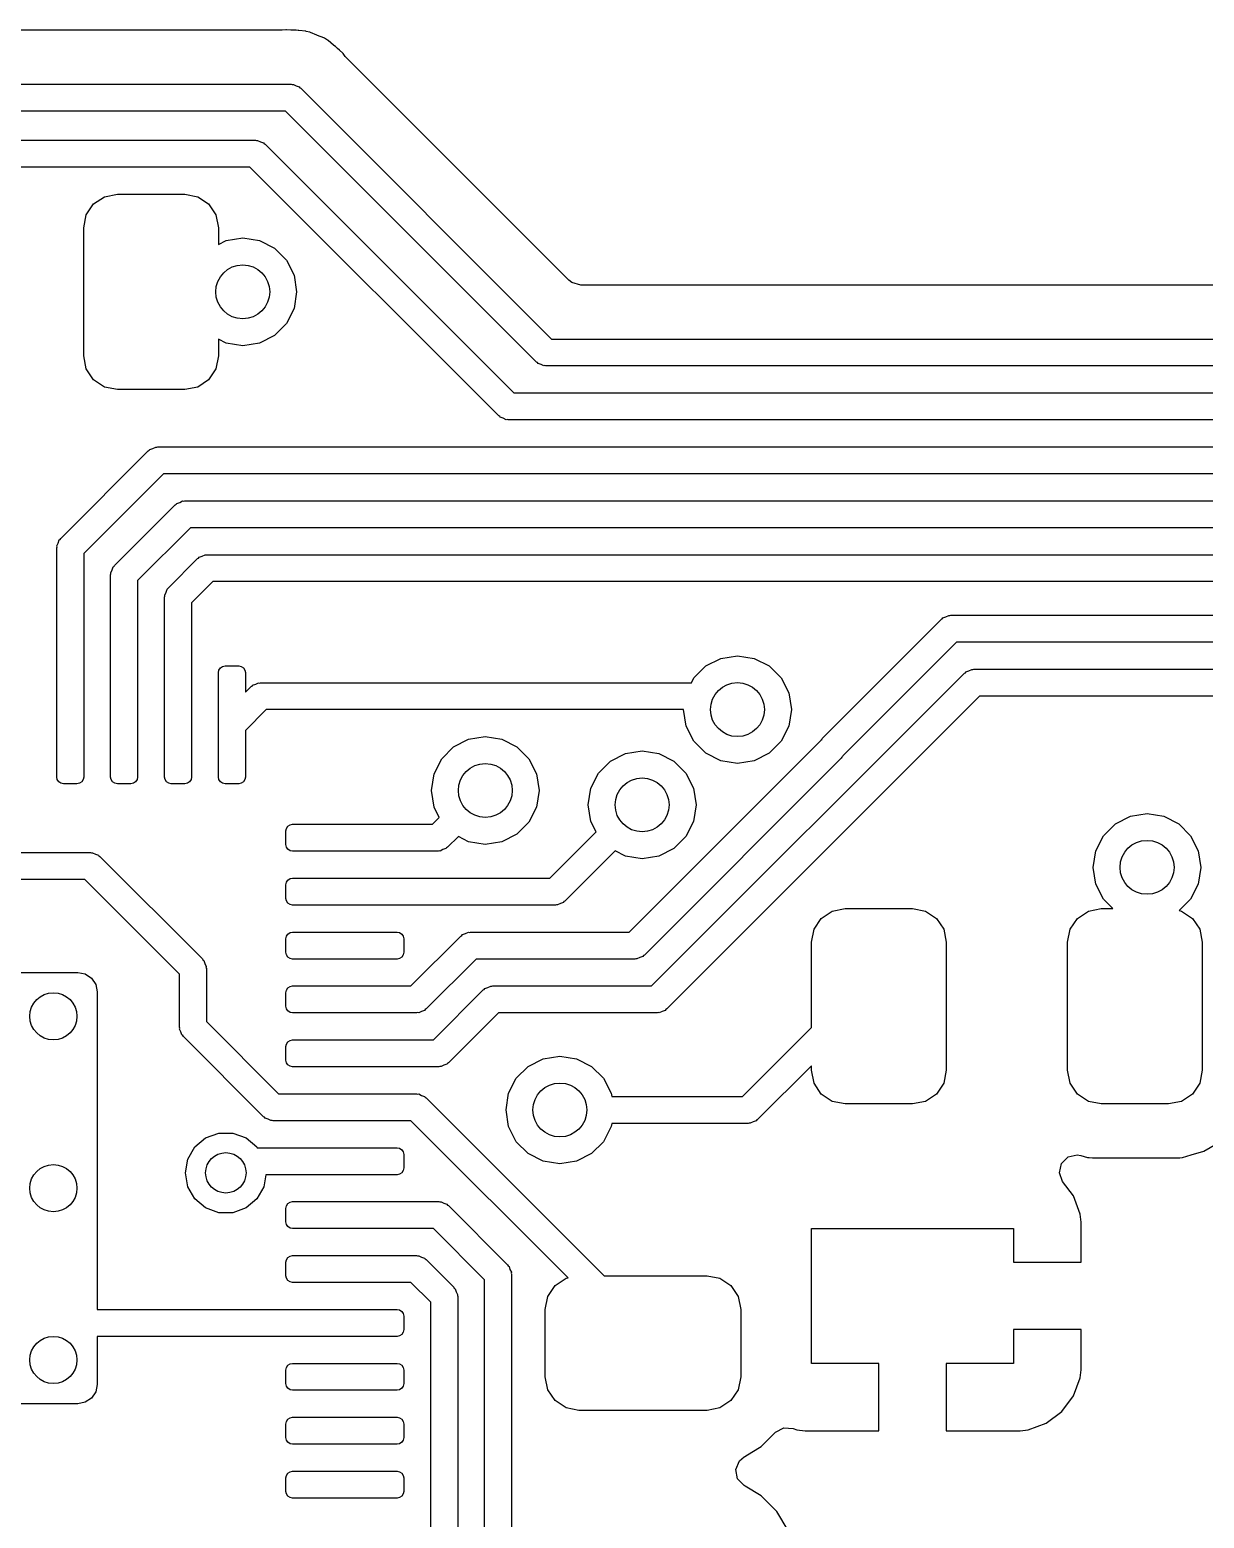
# Model space of a CAD drawing. Extents: x 0.71 to 7.56, y -5.16 to -0.79.
# Drawn here: x 4.2717 to 4.6147, y -1.8917 to -1.4569 of the extents above; entities that cross this region are included whole.
import ezdxf

# ---------------------------------------------------------------- set-up
doc = ezdxf.new("R2010")
doc.units = 0
doc.header["$MEASUREMENT"] = 0
doc.layers.add('BLACK', color=7, linetype='CONTINUOUS')

msp = doc.modelspace()

# ---------------------------------------------------------------- linework, layer by layer
at = {"layer": 'BLACK', "linetype": 'CONTINUOUS'}
for p, q in [((4.34539, -1.45707), (3.91316, -1.45707)), ((4.34643, -1.45696), (4.34539, -1.45707)), ((4.34661, -1.45691), (4.34643, -1.45696)), ((4.34796, -1.45701), (4.34661, -1.45691)), ((4.34661, -1.45691), (4.34661, -1.45691)), ((4.34865, -1.45706), (4.34796, -1.45701)), ((4.34882, -1.45707), (4.34865, -1.45706)), ((4.34944, -1.45707), (4.34882, -1.45707)), ((4.35005, -1.45715), (4.34944, -1.45707)), ((4.35023, -1.45717), (4.35005, -1.45715)), ((4.35226, -1.45732), (4.35023, -1.45717)), ((4.35244, -1.45739), (4.35226, -1.45732)), ((4.35345, -1.45764), (4.35244, -1.45739)), ((4.35364, -1.45767), (4.35345, -1.45764)), ((4.3555, -1.45852), (4.35364, -1.45767)), ((4.35364, -1.45767), (4.35364, -1.45767)), ((4.35566, -1.45859), (4.3555, -1.45852)), ((4.35757, -1.4593), (4.35566, -1.45859)), ((4.35772, -1.45941), (4.35757, -1.4593)), ((4.35757, -1.4593), (4.35757, -1.4593)), ((4.35862, -1.45995), (4.35772, -1.45941)), ((4.35879, -1.46002), (4.35862, -1.45995)), ((4.36034, -1.46136), (4.35879, -1.46002)), ((4.35879, -1.46002), (4.35879, -1.46002)), ((4.35879, -1.46002), (4.35879, -1.46002)), ((4.36047, -1.46147), (4.36034, -1.46136)), ((4.36097, -1.46184), (4.36047, -1.46147)), ((4.36141, -1.46228), (4.36097, -1.46184)), ((4.36097, -1.46184), (4.36097, -1.46184)), ((4.36153, -1.4624), (4.36141, -1.46228)), ((4.36209, -1.46288), (4.36153, -1.4624)), ((4.36308, -1.46374), (4.36209, -1.46288)), ((4.36318, -1.46389), (4.36308, -1.46374)), ((4.36308, -1.46374), (4.36308, -1.46374)), ((4.36383, -1.46471), (4.36318, -1.46389)), ((4.42917, -1.53005), (4.36383, -1.46471)), ((3.91052, -1.47283), (4.34803, -1.47283)), ((4.34803, -1.47283), (4.34833, -1.47293)), ((4.34833, -1.47293), (4.34865, -1.47288)), ((4.34865, -1.47288), (4.34947, -1.4733)), ((4.34947, -1.4733), (4.35035, -1.47359)), ((4.35035, -1.47359), (4.35053, -1.47384)), ((4.35053, -1.47384), (4.35082, -1.47399)), ((4.35082, -1.47399), (4.42407, -1.54724)), ((4.3464, -1.48071), (3.91215, -1.48071)), ((4.41966, -1.55397), (4.3464, -1.48071)), ((4.15098, -1.48917), (4.3376, -1.48917)), ((4.3376, -1.48917), (4.3379, -1.48927)), ((4.3379, -1.48927), (4.33821, -1.48922)), ((4.33821, -1.48922), (4.33904, -1.48964)), ((4.33904, -1.48964), (4.33991, -1.48993)), ((4.33991, -1.48993), (4.3401, -1.49018)), ((4.3401, -1.49018), (4.34038, -1.49033)), ((4.34038, -1.49033), (4.41305, -1.56299)), ((4.33597, -1.49705), (4.15262, -1.49705)), ((4.40863, -1.56971), (4.33597, -1.49705)), ((4.28815, -1.511), (4.29028, -1.5078)), ((4.29028, -1.5078), (4.29348, -1.50567)), ((4.29348, -1.50567), (4.29724, -1.50492)), ((4.29724, -1.50492), (4.31693, -1.50492)), ((4.31693, -1.50492), (4.3207, -1.50567)), ((4.3207, -1.50567), (4.32389, -1.5078)), ((4.32389, -1.5078), (4.32602, -1.511)), ((4.2874, -1.51476), (4.28815, -1.511)), ((4.32602, -1.511), (4.32677, -1.51476)), ((4.2874, -1.55217), (4.2874, -1.51476)), ((4.32677, -1.51476), (4.32677, -1.51962)), ((4.32677, -1.51962), (4.32899, -1.51849)), ((4.32899, -1.51849), (4.33386, -1.51772)), ((4.33386, -1.51772), (4.33872, -1.51849)), ((4.33872, -1.51849), (4.34311, -1.52072)), ((4.34311, -1.52072), (4.3466, -1.52421)), ((4.3466, -1.52421), (4.34884, -1.5286)), ((4.34884, -1.5286), (4.34961, -1.53346)), ((4.42999, -1.5307), (4.42917, -1.53005)), ((4.34961, -1.53346), (4.34884, -1.53833)), ((4.43263, -1.53148), (4.42999, -1.5307)), ((4.75066, -1.53148), (4.43263, -1.53148)), ((4.34884, -1.53833), (4.3466, -1.54272)), ((4.3466, -1.54272), (4.34311, -1.54621)), ((4.32899, -1.54844), (4.32677, -1.54731)), ((4.32677, -1.54731), (4.32677, -1.55217)), ((4.34311, -1.54621), (4.33872, -1.54844)), ((4.42407, -1.54724), (4.77004, -1.54724)), ((4.28815, -1.55593), (4.2874, -1.55217)), ((4.32677, -1.55217), (4.32602, -1.55593)), ((4.33386, -1.54921), (4.32899, -1.54844)), ((4.33872, -1.54844), (4.33386, -1.54921)), ((4.29028, -1.55913), (4.28815, -1.55593)), ((4.32602, -1.55593), (4.32389, -1.55913)), ((4.41994, -1.55411), (4.41966, -1.55397)), ((4.42013, -1.55437), (4.41994, -1.55411)), ((4.421, -1.55465), (4.42013, -1.55437)), ((4.42183, -1.55507), (4.421, -1.55465)), ((4.42214, -1.55502), (4.42183, -1.55507)), ((4.42244, -1.55512), (4.42214, -1.55502)), ((4.77167, -1.55512), (4.42244, -1.55512)), ((4.29348, -1.56126), (4.29028, -1.55913)), ((4.32389, -1.55913), (4.3207, -1.56126)), ((4.29724, -1.56201), (4.29348, -1.56126)), ((4.31693, -1.56201), (4.29724, -1.56201)), ((4.3207, -1.56126), (4.31693, -1.56201)), ((4.41305, -1.56299), (5.20021, -1.56299)), ((4.40892, -1.56986), (4.40863, -1.56971)), ((4.4091, -1.57011), (4.40892, -1.56986)), ((4.40998, -1.5704), (4.4091, -1.57011)), ((4.4108, -1.57082), (4.40998, -1.5704)), ((4.41112, -1.57077), (4.4108, -1.57082)), ((4.41142, -1.57087), (4.41112, -1.57077)), ((5.20184, -1.57087), (4.41142, -1.57087)), ((4.28068, -1.60548), (4.30627, -1.57989)), ((4.30627, -1.57989), (4.30655, -1.57975)), ((4.30655, -1.57975), (4.30674, -1.57949)), ((4.30674, -1.57949), (4.30762, -1.57921)), ((4.30762, -1.57921), (4.30844, -1.57879)), ((4.30844, -1.57879), (4.30875, -1.57884)), ((4.30875, -1.57884), (4.30906, -1.57874)), ((4.30906, -1.57874), (5.20673, -1.57874)), ((4.31069, -1.58661), (4.2874, -1.6099)), ((5.20836, -1.58661), (4.31069, -1.58661)), ((4.29643, -1.61336), (4.31415, -1.59564)), ((4.31415, -1.59564), (4.31443, -1.5955)), ((4.31443, -1.5955), (4.31462, -1.59524)), ((4.31462, -1.59524), (4.31549, -1.59496)), ((4.31549, -1.59496), (4.31631, -1.59454)), ((4.31631, -1.59454), (4.31663, -1.59459)), ((4.31663, -1.59459), (4.31693, -1.59449)), ((4.31693, -1.59449), (5.21326, -1.59449)), ((4.31856, -1.60236), (4.30315, -1.61777)), ((5.21489, -1.60236), (4.31856, -1.60236)), ((4.27953, -1.60827), (4.27963, -1.60797)), ((4.27953, -1.64469), (4.27953, -1.60827)), ((4.27958, -1.60765), (4.27999, -1.60683)), ((4.27963, -1.60797), (4.27958, -1.60765)), ((4.27999, -1.60683), (4.28028, -1.60595)), ((4.28028, -1.60595), (4.28054, -1.60577)), ((4.28054, -1.60577), (4.28068, -1.60548)), ((4.2874, -1.6099), (4.2874, -1.64469)), ((4.31218, -1.61988), (4.32067, -1.61139)), ((4.32067, -1.61139), (4.32095, -1.61125)), ((4.32095, -1.61125), (4.32114, -1.61099)), ((4.32114, -1.61099), (4.32201, -1.6107)), ((4.32201, -1.6107), (4.32284, -1.61028)), ((4.32284, -1.61028), (4.32315, -1.61033)), ((4.32315, -1.61033), (4.32345, -1.61024)), ((4.32345, -1.61024), (5.21978, -1.61024)), ((4.29528, -1.61614), (4.29537, -1.61584)), ((4.29528, -1.64469), (4.29528, -1.61614)), ((4.29532, -1.61553), (4.29574, -1.6147)), ((4.29537, -1.61584), (4.29532, -1.61553)), ((4.29574, -1.6147), (4.29603, -1.61383)), ((4.29603, -1.61383), (4.29628, -1.61364)), ((4.29628, -1.61364), (4.29643, -1.61336)), ((4.30315, -1.61777), (4.30315, -1.64469)), ((4.31107, -1.62205), (4.31149, -1.62123)), ((4.31149, -1.62123), (4.31178, -1.62035)), ((4.31178, -1.62035), (4.31203, -1.62016)), ((4.31203, -1.62016), (4.31218, -1.61988)), ((4.32508, -1.61811), (4.3189, -1.6243)), ((5.22141, -1.61811), (4.32508, -1.61811)), ((4.31102, -1.62266), (4.31112, -1.62236)), ((4.31102, -1.64469), (4.31102, -1.62266)), ((4.31112, -1.62236), (4.31107, -1.62205)), ((4.3189, -1.6243), (4.3189, -1.64469)), ((4.50312, -1.66392), (4.53794, -1.62911)), ((4.53794, -1.62911), (4.53822, -1.62896)), ((4.53822, -1.62896), (4.53841, -1.6287)), ((4.53841, -1.6287), (4.53928, -1.62842)), ((4.53928, -1.62842), (4.54011, -1.628)), ((4.54011, -1.628), (4.54042, -1.62805)), ((4.54042, -1.62805), (4.54072, -1.62795)), ((4.54072, -1.62795), (5.04291, -1.62795)), ((4.54235, -1.63583), (4.50915, -1.66902)), ((5.04128, -1.63583), (4.54235, -1.63583)), ((4.32692, -1.64393), (4.32735, -1.64329)), ((4.32735, -1.64329), (4.32799, -1.64287)), ((4.32799, -1.64287), (4.32874, -1.64272)), ((4.32874, -1.64272), (4.33268, -1.64272)), ((4.33268, -1.64272), (4.33343, -1.64287)), ((4.33343, -1.64287), (4.33407, -1.64329)), ((4.33407, -1.64329), (4.3345, -1.64393)), ((4.46563, -1.64624), (4.46912, -1.64275)), ((4.46912, -1.64275), (4.47351, -1.64052)), ((4.47351, -1.64052), (4.47837, -1.63975)), ((4.47837, -1.63975), (4.48324, -1.64052)), ((4.48324, -1.64052), (4.48763, -1.64275)), ((4.48763, -1.64275), (4.49111, -1.64624)), ((4.27953, -1.6752), (4.27953, -1.64469)), ((4.2874, -1.64469), (4.2874, -1.6752)), ((4.29528, -1.6752), (4.29528, -1.64469)), ((4.30315, -1.64469), (4.30315, -1.6752)), ((4.31102, -1.6752), (4.31102, -1.64469)), ((4.3189, -1.64469), (4.3189, -1.6752)), ((4.32677, -1.64469), (4.32692, -1.64393)), ((4.32677, -1.6752), (4.32677, -1.64469)), ((4.3345, -1.64393), (4.33465, -1.64469)), ((4.33465, -1.64469), (4.33465, -1.65044)), ((4.33764, -1.6481), (4.33846, -1.64769)), ((4.33846, -1.64769), (4.33877, -1.64774)), ((4.33877, -1.64774), (4.33907, -1.64764)), ((4.33907, -1.64764), (4.46492, -1.64764)), ((4.4533, -1.73622), (4.54466, -1.64485)), ((4.46492, -1.64764), (4.46563, -1.64624)), ((4.49111, -1.64624), (4.49335, -1.65063)), ((4.54466, -1.64485), (4.54495, -1.64471)), ((4.54495, -1.64471), (4.54513, -1.64445)), ((4.54513, -1.64445), (4.54601, -1.64417)), ((4.54601, -1.64417), (4.54683, -1.64375)), ((4.54683, -1.64375), (4.54714, -1.6438)), ((4.54714, -1.6438), (4.54745, -1.6437)), ((4.54745, -1.6437), (4.95512, -1.6437)), ((4.33465, -1.65044), (4.33629, -1.64879)), ((4.33629, -1.64879), (4.33657, -1.64865)), ((4.33657, -1.64865), (4.33676, -1.64839)), ((4.33676, -1.64839), (4.33764, -1.6481)), ((4.54908, -1.65157), (4.45771, -1.74294)), ((4.49335, -1.65063), (4.49412, -1.65549)), ((4.95118, -1.65157), (4.54908, -1.65157)), ((4.34071, -1.65551), (4.33465, -1.66157)), ((4.46263, -1.65551), (4.34071, -1.65551)), ((4.46339, -1.66036), (4.46263, -1.65551)), ((4.49412, -1.65549), (4.49335, -1.66036)), ((4.46563, -1.66475), (4.46339, -1.66036)), ((4.49335, -1.66036), (4.49111, -1.66475)), ((4.33465, -1.66157), (4.33465, -1.6752)), ((4.39547, -1.66637), (4.39986, -1.66414)), ((4.39986, -1.66414), (4.40472, -1.66337)), ((4.40472, -1.66337), (4.40959, -1.66414)), ((4.40959, -1.66414), (4.41398, -1.66637)), ((4.44677, -1.72047), (4.50266, -1.66459)), ((4.46912, -1.66824), (4.46563, -1.66475)), ((4.49111, -1.66475), (4.48763, -1.66824)), ((4.50266, -1.66459), (4.50272, -1.66439)), ((4.50272, -1.66439), (4.50298, -1.6642)), ((4.50298, -1.6642), (4.50312, -1.66392)), ((4.39198, -1.66986), (4.39547, -1.66637)), ((4.41398, -1.66637), (4.41746, -1.66986)), ((4.44129, -1.67058), (4.44568, -1.66834)), ((4.44568, -1.66834), (4.45054, -1.66757)), ((4.45054, -1.66757), (4.45541, -1.66834)), ((4.45541, -1.66834), (4.4598, -1.67058)), ((4.47351, -1.67047), (4.46912, -1.66824)), ((4.48763, -1.66824), (4.48324, -1.67047)), ((4.50883, -1.66941), (4.50869, -1.66969)), ((4.50909, -1.66922), (4.50883, -1.66941)), ((4.50915, -1.66902), (4.50909, -1.66922)), ((4.38975, -1.67425), (4.39198, -1.66986)), ((4.41746, -1.66986), (4.4197, -1.67425)), ((4.4378, -1.67406), (4.44129, -1.67058)), ((4.50869, -1.66969), (4.45119, -1.72719)), ((4.4598, -1.67058), (4.46329, -1.67406)), ((4.47837, -1.67124), (4.47351, -1.67047)), ((4.48324, -1.67047), (4.47837, -1.67124)), ((4.27968, -1.67595), (4.27953, -1.6752)), ((4.2801, -1.67659), (4.27968, -1.67595)), ((4.28074, -1.67702), (4.2801, -1.67659)), ((4.2815, -1.67717), (4.28074, -1.67702)), ((4.28543, -1.67717), (4.2815, -1.67717)), ((4.28619, -1.67702), (4.28543, -1.67717)), ((4.28683, -1.67659), (4.28619, -1.67702)), ((4.28725, -1.67595), (4.28683, -1.67659)), ((4.2874, -1.6752), (4.28725, -1.67595)), ((4.29543, -1.67595), (4.29528, -1.6752)), ((4.29585, -1.67659), (4.29543, -1.67595)), ((4.29649, -1.67702), (4.29585, -1.67659)), ((4.29724, -1.67717), (4.29649, -1.67702)), ((4.30118, -1.67717), (4.29724, -1.67717)), ((4.30193, -1.67702), (4.30118, -1.67717)), ((4.30257, -1.67659), (4.30193, -1.67702)), ((4.303, -1.67595), (4.30257, -1.67659)), ((4.30315, -1.6752), (4.303, -1.67595)), ((4.31117, -1.67595), (4.31102, -1.6752)), ((4.3116, -1.67659), (4.31117, -1.67595)), ((4.31224, -1.67702), (4.3116, -1.67659)), ((4.31299, -1.67717), (4.31224, -1.67702)), ((4.31693, -1.67717), (4.31299, -1.67717)), ((4.31768, -1.67702), (4.31693, -1.67717)), ((4.31832, -1.67659), (4.31768, -1.67702)), ((4.31875, -1.67595), (4.31832, -1.67659)), ((4.3189, -1.6752), (4.31875, -1.67595)), ((4.32692, -1.67595), (4.32677, -1.6752)), ((4.32735, -1.67659), (4.32692, -1.67595)), ((4.32799, -1.67702), (4.32735, -1.67659)), ((4.32874, -1.67717), (4.32799, -1.67702)), ((4.33268, -1.67717), (4.32874, -1.67717)), ((4.33343, -1.67702), (4.33268, -1.67717)), ((4.33407, -1.67659), (4.33343, -1.67702)), ((4.3345, -1.67595), (4.33407, -1.67659)), ((4.33465, -1.6752), (4.3345, -1.67595)), ((4.38898, -1.67911), (4.38975, -1.67425)), ((4.4197, -1.67425), (4.42047, -1.67911)), ((4.43557, -1.67845), (4.4378, -1.67406)), ((4.46329, -1.67406), (4.46552, -1.67845)), ((4.38975, -1.68398), (4.38898, -1.67911)), ((4.42047, -1.67911), (4.4197, -1.68398)), ((4.4348, -1.68332), (4.43557, -1.67845)), ((4.46552, -1.67845), (4.46629, -1.68332)), ((4.39128, -1.68699), (4.38975, -1.68398)), ((4.4197, -1.68398), (4.41746, -1.68837)), ((4.43557, -1.68818), (4.4348, -1.68332)), ((4.46629, -1.68332), (4.46552, -1.68818)), ((4.58878, -1.68883), (4.59317, -1.6866)), ((4.59317, -1.6866), (4.59803, -1.68583)), ((4.59803, -1.68583), (4.6029, -1.6866)), ((4.6029, -1.6866), (4.60729, -1.68883)), ((4.34646, -1.69094), (4.34661, -1.69019)), ((4.34646, -1.69488), (4.34646, -1.69094)), ((4.34661, -1.69019), (4.34703, -1.68955)), ((4.34703, -1.68955), (4.34767, -1.68913)), ((4.34767, -1.68913), (4.34843, -1.68898)), ((4.34843, -1.68898), (4.37894, -1.68898)), ((4.37894, -1.68898), (4.38929, -1.68898)), ((4.38929, -1.68898), (4.39128, -1.68699)), ((4.41746, -1.68837), (4.41398, -1.69185)), ((4.42357, -1.70472), (4.4371, -1.69119)), ((4.4371, -1.69119), (4.43557, -1.68818)), ((4.46552, -1.68818), (4.46329, -1.69257)), ((4.58529, -1.69232), (4.58878, -1.68883)), ((4.60729, -1.68883), (4.61077, -1.69232)), ((4.34661, -1.69564), (4.34646, -1.69488)), ((4.34703, -1.69627), (4.34661, -1.69564)), ((4.39685, -1.69256), (4.39371, -1.6957)), ((4.39986, -1.69409), (4.39685, -1.69256)), ((4.40472, -1.69486), (4.39986, -1.69409)), ((4.40959, -1.69409), (4.40472, -1.69486)), ((4.41398, -1.69185), (4.40959, -1.69409)), ((4.46329, -1.69257), (4.4598, -1.69606)), ((4.58305, -1.69671), (4.58529, -1.69232)), ((4.61077, -1.69232), (4.61301, -1.69671)), ((4.14331, -1.69724), (4.28937, -1.69724)), ((4.28937, -1.69724), (4.28967, -1.69734)), ((4.28967, -1.69734), (4.28999, -1.69729)), ((4.28999, -1.69729), (4.29081, -1.69771)), ((4.29081, -1.69771), (4.29168, -1.698)), ((4.29168, -1.698), (4.29187, -1.69825)), ((4.29187, -1.69825), (4.29215, -1.6984)), ((4.29215, -1.6984), (4.32208, -1.72832)), ((4.34767, -1.6967), (4.34703, -1.69627)), ((4.34843, -1.69685), (4.34767, -1.6967)), ((4.36368, -1.69685), (4.34843, -1.69685)), ((4.39093, -1.69685), (4.36368, -1.69685)), ((4.39123, -1.69675), (4.39093, -1.69685)), ((4.39154, -1.6968), (4.39123, -1.69675)), ((4.39236, -1.69638), (4.39154, -1.6968)), ((4.39324, -1.6961), (4.39236, -1.69638)), ((4.39343, -1.69584), (4.39324, -1.6961)), ((4.39371, -1.6957), (4.39343, -1.69584)), ((4.44267, -1.69676), (4.42799, -1.71145)), ((4.44568, -1.6983), (4.44267, -1.69676)), ((4.45054, -1.69907), (4.44568, -1.6983)), ((4.45541, -1.6983), (4.45054, -1.69907)), ((4.4598, -1.69606), (4.45541, -1.6983)), ((4.58228, -1.70157), (4.58305, -1.69671)), ((4.61301, -1.69671), (4.61378, -1.70157)), ((4.58305, -1.70644), (4.58228, -1.70157)), ((4.61378, -1.70157), (4.61301, -1.70644)), ((4.28774, -1.70512), (4.14724, -1.70512)), ((4.31535, -1.73273), (4.28774, -1.70512)), ((4.34646, -1.70669), (4.34661, -1.70594)), ((4.34646, -1.71063), (4.34646, -1.70669)), ((4.34661, -1.70594), (4.34703, -1.7053)), ((4.34703, -1.7053), (4.34767, -1.70487)), ((4.34767, -1.70487), (4.34843, -1.70472)), ((4.34843, -1.70472), (4.37894, -1.70472)), ((4.37894, -1.70472), (4.42357, -1.70472)), ((4.58529, -1.71083), (4.58305, -1.70644)), ((4.61301, -1.70644), (4.61077, -1.71083)), ((4.34661, -1.71138), (4.34646, -1.71063)), ((4.34703, -1.71202), (4.34661, -1.71138)), ((4.34767, -1.71245), (4.34703, -1.71202)), ((4.34843, -1.7126), (4.34767, -1.71245)), ((4.36368, -1.7126), (4.34843, -1.7126)), ((4.4252, -1.7126), (4.36368, -1.7126)), ((4.4255, -1.7125), (4.4252, -1.7126)), ((4.42582, -1.71255), (4.4255, -1.7125)), ((4.42664, -1.71213), (4.42582, -1.71255)), ((4.42752, -1.71185), (4.42664, -1.71213)), ((4.4277, -1.71159), (4.42752, -1.71185)), ((4.42799, -1.71145), (4.4277, -1.71159)), ((4.58804, -1.71358), (4.58529, -1.71083)), ((4.61077, -1.71083), (4.60741, -1.71419)), ((4.50075, -1.71966), (4.50288, -1.71647)), ((4.50288, -1.71647), (4.50608, -1.71433)), ((4.50608, -1.71433), (4.50984, -1.71358)), ((4.50984, -1.71358), (4.52953, -1.71358)), ((4.52953, -1.71358), (4.53329, -1.71433)), ((4.53329, -1.71433), (4.53649, -1.71647)), ((4.53649, -1.71647), (4.53862, -1.71966)), ((4.57555, -1.71966), (4.57769, -1.71647)), ((4.57769, -1.71647), (4.58088, -1.71433)), ((4.58088, -1.71433), (4.58465, -1.71358)), ((4.58465, -1.71358), (4.58804, -1.71358)), ((4.60741, -1.71419), (4.6081, -1.71433)), ((4.6081, -1.71433), (4.61129, -1.71647)), ((4.61129, -1.71647), (4.61342, -1.71966)), ((4.34646, -1.72244), (4.34661, -1.72169)), ((4.34661, -1.72169), (4.34703, -1.72105)), ((4.34703, -1.72105), (4.34767, -1.72062)), ((4.34767, -1.72062), (4.34843, -1.72047)), ((4.34843, -1.72047), (4.37894, -1.72047)), ((4.37894, -1.72047), (4.37969, -1.72062)), ((4.37969, -1.72062), (4.38033, -1.72105)), ((4.38033, -1.72105), (4.38076, -1.72169)), ((4.38076, -1.72169), (4.38091, -1.72244)), ((4.38301, -1.73622), (4.39761, -1.72163)), ((4.39761, -1.72163), (4.39789, -1.72148)), ((4.39789, -1.72148), (4.39808, -1.72122)), ((4.39808, -1.72122), (4.39896, -1.72094)), ((4.39896, -1.72094), (4.39978, -1.72052)), ((4.39978, -1.72052), (4.40009, -1.72057)), ((4.40009, -1.72057), (4.40039, -1.72047)), ((4.40039, -1.72047), (4.44677, -1.72047)), ((4.5, -1.72343), (4.50075, -1.71966)), ((4.53862, -1.71966), (4.53937, -1.72343)), ((4.5748, -1.72343), (4.57555, -1.71966)), ((4.61342, -1.71966), (4.61417, -1.72343)), ((4.34646, -1.72638), (4.34646, -1.72244)), ((4.38091, -1.72244), (4.38091, -1.72638)), ((4.5, -1.74837), (4.5, -1.72343)), ((4.53937, -1.72343), (4.53937, -1.76083)), ((4.5748, -1.76083), (4.5748, -1.72343)), ((4.61417, -1.72343), (4.61417, -1.76083)), ((4.32208, -1.72832), (4.32222, -1.7286)), ((4.32222, -1.7286), (4.32248, -1.72879)), ((4.32248, -1.72879), (4.32276, -1.72967)), ((4.32276, -1.72967), (4.32318, -1.73049)), ((4.34661, -1.72713), (4.34646, -1.72638)), ((4.34703, -1.72777), (4.34661, -1.72713)), ((4.34767, -1.7282), (4.34703, -1.72777)), ((4.34843, -1.72835), (4.34767, -1.7282)), ((4.37894, -1.72835), (4.34843, -1.72835)), ((4.37969, -1.7282), (4.37894, -1.72835)), ((4.38033, -1.72777), (4.37969, -1.7282)), ((4.38076, -1.72713), (4.38033, -1.72777)), ((4.38091, -1.72638), (4.38076, -1.72713)), ((4.40202, -1.72835), (4.38743, -1.74294)), ((4.4484, -1.72835), (4.40202, -1.72835)), ((4.44871, -1.72825), (4.4484, -1.72835)), ((4.44902, -1.7283), (4.44871, -1.72825)), ((4.44984, -1.72788), (4.44902, -1.7283)), ((4.45072, -1.72759), (4.44984, -1.72788)), ((4.4509, -1.72734), (4.45072, -1.72759)), ((4.45119, -1.72719), (4.4509, -1.72734)), ((4.17102, -1.73228), (4.28567, -1.73228)), ((4.28567, -1.73228), (4.28784, -1.73272)), ((4.28784, -1.73272), (4.28968, -1.73394)), ((4.28968, -1.73394), (4.29091, -1.73578)), ((4.31535, -1.74823), (4.31535, -1.73273)), ((4.32318, -1.73049), (4.32313, -1.7308)), ((4.32313, -1.7308), (4.32323, -1.7311)), ((4.32323, -1.7311), (4.32323, -1.7466)), ((4.29091, -1.73578), (4.29134, -1.73795)), ((4.29134, -1.73795), (4.29134, -1.83071)), ((4.34646, -1.73819), (4.34661, -1.73744)), ((4.34646, -1.74213), (4.34646, -1.73819)), ((4.34661, -1.73744), (4.34703, -1.7368)), ((4.34703, -1.7368), (4.34767, -1.73637)), ((4.34767, -1.73637), (4.34843, -1.73622)), ((4.34843, -1.73622), (4.37894, -1.73622)), ((4.37894, -1.73622), (4.38301, -1.73622)), ((4.38954, -1.75197), (4.40413, -1.73737)), ((4.40413, -1.73737), (4.40441, -1.73723)), ((4.40441, -1.73723), (4.4046, -1.73697)), ((4.4046, -1.73697), (4.40548, -1.73669)), ((4.40548, -1.73669), (4.4063, -1.73627)), ((4.4063, -1.73627), (4.40661, -1.73632)), ((4.40661, -1.73632), (4.40692, -1.73622)), ((4.40692, -1.73622), (4.4533, -1.73622)), ((4.34661, -1.74288), (4.34646, -1.74213)), ((4.34703, -1.74352), (4.34661, -1.74288)), ((4.38696, -1.74334), (4.38608, -1.74363)), ((4.38715, -1.74309), (4.38696, -1.74334)), ((4.38743, -1.74294), (4.38715, -1.74309)), ((4.45724, -1.74334), (4.45636, -1.74363)), ((4.45743, -1.74309), (4.45724, -1.74334)), ((4.45771, -1.74294), (4.45743, -1.74309)), ((4.32323, -1.7466), (4.34435, -1.76772)), ((4.34767, -1.74394), (4.34703, -1.74352)), ((4.34843, -1.74409), (4.34767, -1.74394)), ((4.36368, -1.74409), (4.34843, -1.74409)), ((4.38464, -1.74409), (4.36368, -1.74409)), ((4.38495, -1.744), (4.38464, -1.74409)), ((4.38526, -1.74405), (4.38495, -1.744)), ((4.38608, -1.74363), (4.38526, -1.74405)), ((4.40855, -1.74409), (4.39395, -1.75869)), ((4.45493, -1.74409), (4.40855, -1.74409)), ((4.45523, -1.744), (4.45493, -1.74409)), ((4.45554, -1.74405), (4.45523, -1.744)), ((4.45636, -1.74363), (4.45554, -1.74405)), ((4.31545, -1.74853), (4.31535, -1.74823)), ((4.3154, -1.74884), (4.31545, -1.74853)), ((4.31582, -1.74966), (4.3154, -1.74884)), ((4.31611, -1.75054), (4.31582, -1.74966)), ((4.31636, -1.75073), (4.31611, -1.75054)), ((4.31651, -1.75101), (4.31636, -1.75073)), ((4.33993, -1.77444), (4.31651, -1.75101)), ((4.34703, -1.75255), (4.34767, -1.75212)), ((4.34767, -1.75212), (4.34843, -1.75197)), ((4.34843, -1.75197), (4.37894, -1.75197)), ((4.37894, -1.75197), (4.38954, -1.75197)), ((4.47987, -1.7685), (4.5, -1.74837)), ((4.34646, -1.75394), (4.34661, -1.75318)), ((4.34646, -1.75787), (4.34646, -1.75394)), ((4.34661, -1.75318), (4.34703, -1.75255)), ((4.34661, -1.75863), (4.34646, -1.75787)), ((4.34703, -1.75927), (4.34661, -1.75863)), ((4.34767, -1.75969), (4.34703, -1.75927)), ((4.34843, -1.75984), (4.34767, -1.75969)), ((4.36368, -1.75984), (4.34843, -1.75984)), ((4.39117, -1.75984), (4.36368, -1.75984)), ((4.39147, -1.75974), (4.39117, -1.75984)), ((4.39178, -1.75979), (4.39147, -1.75974)), ((4.39261, -1.75938), (4.39178, -1.75979)), ((4.39348, -1.75909), (4.39261, -1.75938)), ((4.39367, -1.75883), (4.39348, -1.75909)), ((4.39395, -1.75869), (4.39367, -1.75883)), ((4.41378, -1.76318), (4.41726, -1.7597)), ((4.41726, -1.7597), (4.42165, -1.75746)), ((4.42165, -1.75746), (4.42652, -1.75669)), ((4.42652, -1.75669), (4.43139, -1.75746)), ((4.43139, -1.75746), (4.43578, -1.7597)), ((4.43578, -1.7597), (4.43926, -1.76318)), ((4.5, -1.7595), (4.48428, -1.77522)), ((4.5, -1.76083), (4.5, -1.7595)), ((4.50075, -1.76459), (4.5, -1.76083)), ((4.53937, -1.76083), (4.53862, -1.76459)), ((4.57555, -1.76459), (4.5748, -1.76083)), ((4.61417, -1.76083), (4.61342, -1.76459)), ((4.41154, -1.76757), (4.41378, -1.76318)), ((4.43926, -1.76318), (4.4415, -1.76757)), ((4.50288, -1.76779), (4.50075, -1.76459)), ((4.53862, -1.76459), (4.53649, -1.76779)), ((4.57769, -1.76779), (4.57555, -1.76459)), ((4.61342, -1.76459), (4.61129, -1.76779)), ((4.34435, -1.76772), (4.36368, -1.76772)), ((4.36368, -1.76772), (4.37894, -1.76772)), ((4.37894, -1.76772), (4.38464, -1.76772)), ((4.38464, -1.76772), (4.38495, -1.76781)), ((4.38495, -1.76781), (4.38526, -1.76777)), ((4.38526, -1.76777), (4.38608, -1.76818)), ((4.38608, -1.76818), (4.38696, -1.76847)), ((4.38696, -1.76847), (4.38715, -1.76873)), ((4.38715, -1.76873), (4.38743, -1.76887)), ((4.38743, -1.76887), (4.43943, -1.82087)), ((4.41077, -1.77244), (4.41154, -1.76757)), ((4.4415, -1.76757), (4.44164, -1.7685)), ((4.44164, -1.7685), (4.47987, -1.7685)), ((4.50608, -1.76992), (4.50288, -1.76779)), ((4.53649, -1.76779), (4.53329, -1.76992)), ((4.58088, -1.76992), (4.57769, -1.76779)), ((4.61129, -1.76779), (4.6081, -1.76992)), ((4.41154, -1.77731), (4.41077, -1.77244)), ((4.50984, -1.77067), (4.50608, -1.76992)), ((4.52953, -1.77067), (4.50984, -1.77067)), ((4.53329, -1.76992), (4.52953, -1.77067)), ((4.58465, -1.77067), (4.58088, -1.76992)), ((4.60433, -1.77067), (4.58465, -1.77067)), ((4.6081, -1.76992), (4.60433, -1.77067)), ((4.34022, -1.77458), (4.33993, -1.77444)), ((4.3404, -1.77484), (4.34022, -1.77458)), ((4.34128, -1.77512), (4.3404, -1.77484)), ((4.3421, -1.77554), (4.34128, -1.77512)), ((4.34242, -1.77549), (4.3421, -1.77554)), ((4.34272, -1.77559), (4.34242, -1.77549)), ((4.34843, -1.77559), (4.34272, -1.77559)), ((4.36368, -1.77559), (4.34843, -1.77559)), ((4.38301, -1.77559), (4.36368, -1.77559)), ((4.42892, -1.8215), (4.38301, -1.77559)), ((4.41378, -1.7817), (4.41154, -1.77731)), ((4.4415, -1.77731), (4.43926, -1.7817)), ((4.44164, -1.77638), (4.4415, -1.77731)), ((4.4815, -1.77638), (4.44164, -1.77638)), ((4.4818, -1.77628), (4.4815, -1.77638)), ((4.48211, -1.77633), (4.4818, -1.77628)), ((4.48293, -1.77591), (4.48211, -1.77633)), ((4.48381, -1.77563), (4.48293, -1.77591)), ((4.484, -1.77537), (4.48381, -1.77563)), ((4.48428, -1.77522), (4.484, -1.77537)), ((4.31988, -1.78322), (4.32303, -1.78058)), ((4.32303, -1.78058), (4.32688, -1.77918)), ((4.32688, -1.77918), (4.33098, -1.77918)), ((4.33098, -1.77918), (4.33484, -1.78058)), ((4.33484, -1.78058), (4.33798, -1.78322)), ((4.41726, -1.78518), (4.41378, -1.7817)), ((4.43926, -1.7817), (4.43578, -1.78518)), ((4.61458, -1.78452), (4.6195, -1.78161)), ((4.31712, -1.79081), (4.31783, -1.78677)), ((4.31783, -1.78677), (4.31988, -1.78322)), ((4.33798, -1.78322), (4.33812, -1.78346)), ((4.33812, -1.78346), (4.36368, -1.78346)), ((4.36368, -1.78346), (4.37894, -1.78346)), ((4.37894, -1.78346), (4.37969, -1.78361)), ((4.37969, -1.78361), (4.38033, -1.78404)), ((4.38033, -1.78404), (4.38076, -1.78468)), ((4.38076, -1.78468), (4.38091, -1.78543)), ((4.38091, -1.78543), (4.38091, -1.78937)), ((4.42165, -1.78742), (4.41726, -1.78518)), ((4.43578, -1.78518), (4.43139, -1.78742)), ((4.573, -1.7881), (4.57494, -1.78616)), ((4.57494, -1.78616), (4.57763, -1.78557)), ((4.57763, -1.78557), (4.57864, -1.78575)), ((4.57864, -1.78575), (4.58061, -1.78632)), ((4.58061, -1.78632), (4.58109, -1.78636)), ((4.58109, -1.78636), (4.58206, -1.78644)), ((4.58206, -1.78644), (4.58206, -1.78644)), ((4.58206, -1.78644), (4.60692, -1.78644)), ((4.60692, -1.78644), (4.60764, -1.78638)), ((4.60764, -1.78638), (4.60837, -1.78632)), ((4.60837, -1.78632), (4.61096, -1.78557)), ((4.60837, -1.78632), (4.60837, -1.78632)), ((4.60837, -1.78632), (4.60837, -1.78632)), ((4.61096, -1.78557), (4.61458, -1.78452)), ((4.31783, -1.79485), (4.31712, -1.79081)), ((4.37969, -1.79119), (4.37894, -1.79134)), ((4.38033, -1.79076), (4.37969, -1.79119)), ((4.38076, -1.79012), (4.38033, -1.79076)), ((4.38091, -1.78937), (4.38076, -1.79012)), ((4.42652, -1.78819), (4.42165, -1.78742)), ((4.43139, -1.78742), (4.42652, -1.78819)), ((4.57241, -1.79079), (4.573, -1.7881)), ((4.57337, -1.79337), (4.57241, -1.79079)), ((4.31988, -1.7984), (4.31783, -1.79485)), ((4.34003, -1.79485), (4.33798, -1.7984)), ((4.34065, -1.79134), (4.34003, -1.79485)), ((4.34843, -1.79134), (4.34065, -1.79134)), ((4.37894, -1.79134), (4.34843, -1.79134)), ((4.57651, -1.79756), (4.57337, -1.79337)), ((4.32303, -1.80104), (4.31988, -1.7984)), ((4.33798, -1.7984), (4.33484, -1.80104)), ((4.34661, -1.80043), (4.34703, -1.79979)), ((4.34703, -1.79979), (4.34767, -1.79936)), ((4.34767, -1.79936), (4.34843, -1.79921)), ((4.34843, -1.79921), (4.37894, -1.79921)), ((4.37894, -1.79921), (4.39117, -1.79921)), ((4.39117, -1.79921), (4.39147, -1.79931)), ((4.39147, -1.79931), (4.39178, -1.79926)), ((4.39178, -1.79926), (4.3926, -1.79968)), ((4.3926, -1.79968), (4.39348, -1.79996)), ((4.39348, -1.79996), (4.39367, -1.80022)), ((4.57849, -1.80286), (4.57651, -1.79756)), ((4.57651, -1.79756), (4.57651, -1.79756)), ((4.32688, -1.80244), (4.32303, -1.80104)), ((4.33098, -1.80244), (4.32688, -1.80244)), ((4.33484, -1.80104), (4.33098, -1.80244)), ((4.34646, -1.80118), (4.34661, -1.80043)), ((4.34646, -1.80512), (4.34646, -1.80118)), ((4.39367, -1.80022), (4.39395, -1.80037)), ((4.39395, -1.80037), (4.41125, -1.81766)), ((4.57874, -1.8052), (4.57849, -1.80286)), ((4.57849, -1.80286), (4.57849, -1.80286)), ((4.34661, -1.80587), (4.34646, -1.80512)), ((4.34703, -1.80651), (4.34661, -1.80587)), ((4.34767, -1.80694), (4.34703, -1.80651)), ((4.34843, -1.80709), (4.34767, -1.80694)), ((4.36368, -1.80709), (4.34843, -1.80709)), ((4.38954, -1.80709), (4.36368, -1.80709)), ((4.40453, -1.82208), (4.38954, -1.80709)), ((4.5, -1.84646), (4.5, -1.80709)), ((4.5, -1.80709), (4.55906, -1.80709)), ((4.55906, -1.80709), (4.55906, -1.81693)), ((4.57874, -1.81693), (4.57874, -1.8052)), ((4.57874, -1.8052), (4.57874, -1.8052)), ((4.34646, -1.81693), (4.34661, -1.81618)), ((4.34646, -1.82087), (4.34646, -1.81693)), ((4.34661, -1.81618), (4.34703, -1.81554)), ((4.34703, -1.81554), (4.34767, -1.81511)), ((4.34767, -1.81511), (4.34843, -1.81496)), ((4.34843, -1.81496), (4.37894, -1.81496)), ((4.37894, -1.81496), (4.38464, -1.81496)), ((4.38464, -1.81496), (4.38495, -1.81506)), ((4.38495, -1.81506), (4.38526, -1.81501)), ((4.38526, -1.81501), (4.38608, -1.81543)), ((4.38608, -1.81543), (4.38696, -1.81571)), ((4.38696, -1.81571), (4.38715, -1.81597)), ((4.38715, -1.81597), (4.38743, -1.81611)), ((4.38743, -1.81611), (4.3955, -1.82419)), ((4.55906, -1.81693), (4.57874, -1.81693)), ((4.34661, -1.82162), (4.34646, -1.82087)), ((4.34703, -1.82226), (4.34661, -1.82162)), ((4.41125, -1.81766), (4.41139, -1.81795)), ((4.41139, -1.81795), (4.41165, -1.81813)), ((4.41165, -1.81813), (4.41193, -1.81901)), ((4.41193, -1.81901), (4.41235, -1.81983)), ((4.41235, -1.81983), (4.4123, -1.82014)), ((4.4123, -1.82014), (4.4124, -1.82045)), ((4.4124, -1.82045), (4.4124, -1.94227)), ((4.42513, -1.82375), (4.42832, -1.82162)), ((4.42832, -1.82162), (4.42892, -1.8215)), ((4.43943, -1.82087), (4.46949, -1.82087)), ((4.46949, -1.82087), (4.47325, -1.82162)), ((4.47325, -1.82162), (4.47645, -1.82375)), ((4.34767, -1.82268), (4.34703, -1.82226)), ((4.34843, -1.82283), (4.34767, -1.82268)), ((4.36368, -1.82283), (4.34843, -1.82283)), ((4.38301, -1.82283), (4.36368, -1.82283)), ((4.38878, -1.8286), (4.38301, -1.82283)), ((4.3955, -1.82419), (4.39564, -1.82447)), ((4.39564, -1.82447), (4.3959, -1.82466)), ((4.3959, -1.82466), (4.39619, -1.82553)), ((4.39619, -1.82553), (4.39661, -1.82635)), ((4.40453, -1.9439), (4.40453, -1.82208)), ((4.42299, -1.82694), (4.42513, -1.82375)), ((4.47645, -1.82375), (4.47858, -1.82694)), ((4.38878, -1.96555), (4.38878, -1.8286)), ((4.39661, -1.82635), (4.39656, -1.82667)), ((4.39656, -1.82667), (4.39665, -1.82697)), ((4.39665, -1.82697), (4.39665, -1.96392)), ((4.42224, -1.83071), (4.42299, -1.82694)), ((4.47858, -1.82694), (4.47933, -1.83071)), ((4.29134, -1.83071), (4.36368, -1.83071)), ((4.36368, -1.83071), (4.37894, -1.83071)), ((4.37894, -1.83071), (4.37969, -1.83086)), ((4.37969, -1.83086), (4.38033, -1.83129)), ((4.38033, -1.83129), (4.38076, -1.83192)), ((4.38076, -1.83192), (4.38091, -1.83268)), ((4.38091, -1.83268), (4.38091, -1.83661)), ((4.42224, -1.85039), (4.42224, -1.83071)), ((4.47933, -1.83071), (4.47933, -1.85039)), ((4.34843, -1.83858), (4.29134, -1.83858)), ((4.29134, -1.83858), (4.29134, -1.8526)), ((4.37894, -1.83858), (4.34843, -1.83858)), ((4.37969, -1.83843), (4.37894, -1.83858)), ((4.38033, -1.83801), (4.37969, -1.83843)), ((4.38076, -1.83737), (4.38033, -1.83801)), ((4.38091, -1.83661), (4.38076, -1.83737)), ((4.57874, -1.83661), (4.55906, -1.83661)), ((4.55906, -1.83661), (4.55906, -1.84646)), ((4.57874, -1.84834), (4.57874, -1.83661)), ((4.34646, -1.84843), (4.34661, -1.84767)), ((4.34661, -1.84767), (4.34703, -1.84703)), ((4.34703, -1.84703), (4.34767, -1.84661)), ((4.34767, -1.84661), (4.34843, -1.84646)), ((4.34843, -1.84646), (4.37894, -1.84646)), ((4.37894, -1.84646), (4.37969, -1.84661)), ((4.37969, -1.84661), (4.38033, -1.84703)), ((4.38033, -1.84703), (4.38076, -1.84767)), ((4.38076, -1.84767), (4.38091, -1.84843)), ((4.51969, -1.84646), (4.5, -1.84646)), ((4.51969, -1.86614), (4.51969, -1.84646)), ((4.55906, -1.84646), (4.53937, -1.84646)), ((4.53937, -1.84646), (4.53937, -1.86614)), ((4.34646, -1.85236), (4.34646, -1.84843)), ((4.38091, -1.84843), (4.38091, -1.85236)), ((4.42299, -1.85416), (4.42224, -1.85039)), ((4.47933, -1.85039), (4.47858, -1.85416)), ((4.57651, -1.85599), (4.57849, -1.85068)), ((4.57849, -1.85068), (4.57874, -1.84834)), ((4.57849, -1.85068), (4.57849, -1.85068)), ((4.57874, -1.84834), (4.57874, -1.84834)), ((4.29091, -1.85477), (4.28968, -1.85661)), ((4.29134, -1.8526), (4.29091, -1.85477)), ((4.34661, -1.85312), (4.34646, -1.85236)), ((4.34703, -1.85375), (4.34661, -1.85312)), ((4.34767, -1.85418), (4.34703, -1.85375)), ((4.34843, -1.85433), (4.34767, -1.85418)), ((4.37894, -1.85433), (4.34843, -1.85433)), ((4.37969, -1.85418), (4.37894, -1.85433)), ((4.38033, -1.85375), (4.37969, -1.85418)), ((4.38076, -1.85312), (4.38033, -1.85375)), ((4.38091, -1.85236), (4.38076, -1.85312)), ((4.42513, -1.85735), (4.42299, -1.85416)), ((4.47858, -1.85416), (4.47645, -1.85735)), ((4.57312, -1.86052), (4.57651, -1.85599)), ((4.57651, -1.85599), (4.57651, -1.85599)), ((4.28567, -1.85827), (4.17102, -1.85827)), ((4.28784, -1.85784), (4.28567, -1.85827)), ((4.28968, -1.85661), (4.28784, -1.85784)), ((4.42832, -1.85949), (4.42513, -1.85735)), ((4.43209, -1.86024), (4.42832, -1.85949)), ((4.46949, -1.86024), (4.43209, -1.86024)), ((4.47325, -1.85949), (4.46949, -1.86024)), ((4.47645, -1.85735), (4.47325, -1.85949)), ((4.56859, -1.86391), (4.57312, -1.86052)), ((4.57312, -1.86052), (4.57312, -1.86052)), ((4.34646, -1.86417), (4.34661, -1.86342)), ((4.34646, -1.86811), (4.34646, -1.86417)), ((4.34661, -1.86342), (4.34703, -1.86278)), ((4.34703, -1.86278), (4.34767, -1.86235)), ((4.34767, -1.86235), (4.34843, -1.8622)), ((4.34843, -1.8622), (4.37894, -1.8622)), ((4.37894, -1.8622), (4.37969, -1.86235)), ((4.37969, -1.86235), (4.38033, -1.86278)), ((4.38033, -1.86278), (4.38076, -1.86342)), ((4.38076, -1.86342), (4.38091, -1.86417)), ((4.38091, -1.86417), (4.38091, -1.86811)), ((4.56328, -1.86589), (4.56859, -1.86391)), ((4.56859, -1.86391), (4.56859, -1.86391)), ((4.34661, -1.86886), (4.34646, -1.86811)), ((4.34703, -1.8695), (4.34661, -1.86886)), ((4.34767, -1.86993), (4.34703, -1.8695)), ((4.38033, -1.8695), (4.37969, -1.86993)), ((4.38076, -1.86886), (4.38033, -1.8695)), ((4.38091, -1.86811), (4.38076, -1.86886)), ((4.48531, -1.87079), (4.4895, -1.8666)), ((4.4895, -1.8666), (4.49192, -1.86528)), ((4.49192, -1.86528), (4.49466, -1.86548)), ((4.49466, -1.86548), (4.49466, -1.86548)), ((4.49466, -1.86548), (4.49577, -1.86589)), ((4.49577, -1.86589), (4.49812, -1.86614)), ((4.49812, -1.86614), (4.49812, -1.86614)), ((4.49812, -1.86614), (4.51969, -1.86614)), ((4.53937, -1.86614), (4.56094, -1.86614)), ((4.56094, -1.86614), (4.56328, -1.86589)), ((4.56094, -1.86614), (4.56094, -1.86614)), ((4.56328, -1.86589), (4.56328, -1.86589)), ((4.34843, -1.87008), (4.34767, -1.86993)), ((4.37894, -1.87008), (4.34843, -1.87008)), ((4.37969, -1.86993), (4.37894, -1.87008)), ((4.47898, -1.87489), (4.4803, -1.87375)), ((4.4803, -1.87375), (4.48052, -1.87362)), ((4.48052, -1.87362), (4.48258, -1.8724)), ((4.48258, -1.8724), (4.48531, -1.87079)), ((4.48531, -1.87079), (4.48531, -1.87079)), ((4.48531, -1.87079), (4.48531, -1.87079)), ((4.34703, -1.87853), (4.34767, -1.8781)), ((4.34767, -1.8781), (4.34843, -1.87795)), ((4.34843, -1.87795), (4.37894, -1.87795)), ((4.37894, -1.87795), (4.37969, -1.8781)), ((4.37969, -1.8781), (4.38033, -1.87853)), ((4.47793, -1.87744), (4.47898, -1.87489)), ((4.47843, -1.88014), (4.47793, -1.87744)), ((4.34646, -1.87992), (4.34661, -1.87917)), ((4.34646, -1.88386), (4.34646, -1.87992)), ((4.34661, -1.87917), (4.34703, -1.87853)), ((4.38033, -1.87853), (4.38076, -1.87917)), ((4.38076, -1.87917), (4.38091, -1.87992)), ((4.38091, -1.87992), (4.38091, -1.88386)), ((4.4803, -1.88215), (4.47843, -1.88014)), ((4.48067, -1.88237), (4.4803, -1.88215)), ((4.48531, -1.88511), (4.48067, -1.88237)), ((4.34661, -1.88461), (4.34646, -1.88386)), ((4.34703, -1.88525), (4.34661, -1.88461)), ((4.34767, -1.88568), (4.34703, -1.88525)), ((4.34843, -1.88583), (4.34767, -1.88568)), ((4.37894, -1.88583), (4.34843, -1.88583)), ((4.37969, -1.88568), (4.37894, -1.88583)), ((4.38033, -1.88525), (4.37969, -1.88568)), ((4.38076, -1.88461), (4.38033, -1.88525)), ((4.38091, -1.88386), (4.38076, -1.88461)), ((4.48531, -1.88512), (4.48531, -1.88511)), ((4.48988, -1.88969), (4.48531, -1.88512)), ((4.48989, -1.88969), (4.48988, -1.88969)), ((4.49318, -1.89526), (4.48989, -1.88969)), ((4.48989, -1.88969), (4.48989, -1.88969))]:
    msp.add_line(p, q, dxfattribs=at)
at = {"layer": 'BLACK'}
for centre, radius in [((4.33386, -1.53346), 0.007874), ((4.47837, -1.65549), 0.007874), ((4.40472, -1.67911), 0.007874), ((4.45054, -1.68332), 0.007874), ((4.59803, -1.70157), 0.007874), ((4.27854, -1.74508), 0.00689), ((4.42652, -1.77244), 0.007874), ((4.32893, -1.79081), 0.005906), ((4.27854, -1.79528), 0.00689), ((4.27854, -1.84547), 0.00689)]:
    msp.add_circle(centre, radius, dxfattribs=at)

doc.saveas('drawing.dxf')
